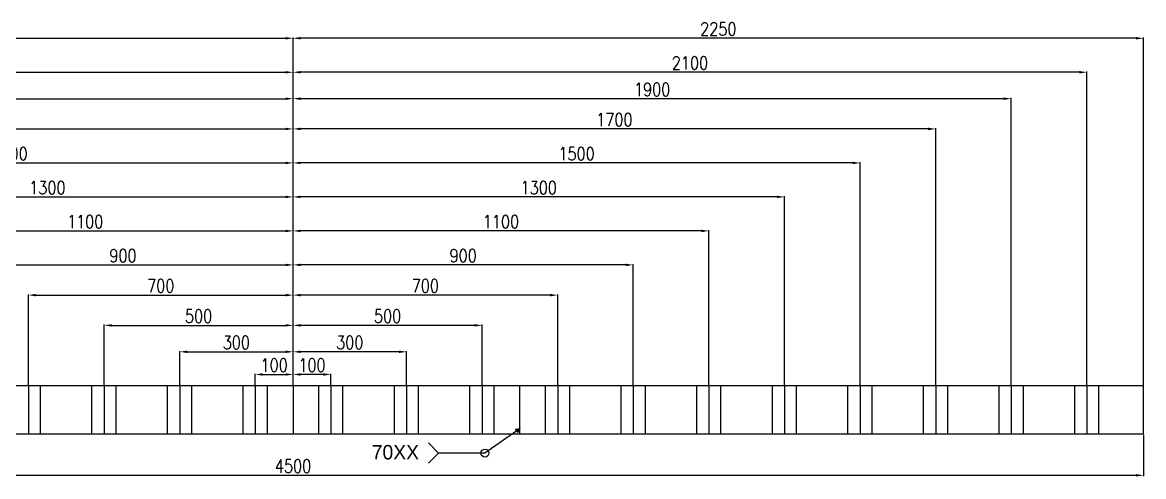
# Model space of a CAD drawing. Header units: millimetres. Extents: x 1541 to 289025, y -12015 to 47026.
# Drawn here: x 109793 to 112759, y 6829 to 8032 of the extents above; entities that cross this region are included whole.
import ezdxf

# ---------------------------------------------------------------- set-up
doc = ezdxf.new("R2010")
doc.units = ezdxf.units.MM
doc.header["$LTSCALE"] = 0.1
doc.linetypes.add('DASHDOT', pattern=[25.4, 12.7, -6.35, 0, -6.35])
doc.layers.get('0').update_dxf_attribs({"color": 255})
for name, color, linetype in [('COTAS', 8, 'Continuous'), ('EJE PERNO', 1, 'DASHDOT'), ('PERNOS', 3, 'Continuous'), ('PLATINA', 5, 'Continuous'), ('TITULO', 3, 'Continuous')]:
    doc.layers.add(name, color=color, linetype=linetype)
doc.styles.add('CNI_COTAS', font='romans.shx', dxfattribs={"width": 0.8})
doc.styles.add('ROMANS', font='DINGRAFO.SHX')
doc.dimstyles.new('1.2', dxfattribs={"dimscale": 0, "dimtxt": 35, "dimasz": 20, "dimexe": 2, "dimexo": 2, "dimgap": 7, "dimtad": 1, "dimdec": 0, "dimzin": 4, "dimdsep": 46, "dimtxsty": 'CNI_COTAS', "dimcen": 0, "dimclrd": 256, "dimclrt": 3, "dimadec": 0, "dimazin": 0, "dimtfac": 1, "dimtdec": 0, "dimtmove": 2, "dimatfit": 0, "dimfxl": 0.05, "dimtolj": 1, "dimtzin": 0, "dimarcsym": 1})

# ---------------------------------------------------------------- blocks, each defined once
blk = doc.blocks.new('*D3029')
at = {"layer": 'COTAS', "color": 0, "lineweight": -2, "transparency": 16777216}
for p, q in [((108258.8, 6940.2), (108258.8, 6830.7)), ((112758.8, 6940.2), (112758.8, 6830.7))]:
    blk.add_line(p, q, dxfattribs=at)
at = {"layer": 'COTAS', "lineweight": -2, "transparency": 16777216}
blk.add_line((108278.8, 6832.7), (112738.8, 6832.7), dxfattribs=at)
at = {"layer": 'COTAS', "transparency": 16777216}
for points in [[(108278.8, 6836), (108278.8, 6829.4), (108258.8, 6832.7)], [(112738.8, 6836), (112738.8, 6829.4), (112758.8, 6832.7)]]:
    blk.add_solid(points, dxfattribs=at)
at = {"layer": 'Defpoints', "color": 0, "transparency": 16777216}
for p in [(108258.8, 6942.2), (112758.8, 6942.2), (112758.8, 6832.7)]:
    blk.add_point(p, dxfattribs=at)
at = {"layer": 'COTAS', "color": 3, "transparency": 16777216, "insert": (110508.8, 6857.2), "char_height": 35, "attachment_point": 5, "style": 'CNI_COTAS'}
blk.add_mtext('\\A1;4500', dxfattribs=at)
blk = doc.blocks.new('*D3056')
at = {"layer": 'COTAS', "color": 0, "lineweight": -2, "transparency": 16777216}
for p, q in [((110508.8, 7071.2), (110508.8, 7101.7)), ((110608.8, 7071.2), (110608.8, 7101.7))]:
    blk.add_line(p, q, dxfattribs=at)
at = {"layer": 'COTAS', "lineweight": -2, "transparency": 16777216}
blk.add_line((110588.8, 7099.7), (110528.8, 7099.7), dxfattribs=at)
at = {"layer": 'COTAS', "transparency": 16777216}
for points in [[(110528.8, 7103), (110528.8, 7096.4), (110508.8, 7099.7)], [(110588.8, 7103), (110588.8, 7096.4), (110608.8, 7099.7)]]:
    blk.add_solid(points, dxfattribs=at)
at = {"layer": 'Defpoints', "color": 0, "transparency": 16777216}
for p in [(110508.8, 7099.7), (110508.8, 7069.2), (110608.8, 7069.2)]:
    blk.add_point(p, dxfattribs=at)
at = {"layer": 'COTAS', "color": 3, "transparency": 16777216, "insert": (110558.8, 7124.2), "char_height": 35, "attachment_point": 5, "style": 'CNI_COTAS'}
blk.add_mtext('\\A1;100', dxfattribs=at)
blk = doc.blocks.new('*D3057')
at = {"layer": 'COTAS', "color": 0, "lineweight": -2, "transparency": 16777216}
for p, q in [((110508.8, 7071.2), (110508.8, 7161.7)), ((110808.8, 7071.2), (110808.8, 7161.7))]:
    blk.add_line(p, q, dxfattribs=at)
at = {"layer": 'COTAS', "lineweight": -2, "transparency": 16777216}
blk.add_line((110788.8, 7159.7), (110528.8, 7159.7), dxfattribs=at)
at = {"layer": 'COTAS', "transparency": 16777216}
for points in [[(110528.8, 7163), (110528.8, 7156.4), (110508.8, 7159.7)], [(110788.8, 7163), (110788.8, 7156.4), (110808.8, 7159.7)]]:
    blk.add_solid(points, dxfattribs=at)
at = {"layer": 'Defpoints', "color": 0, "transparency": 16777216}
for p in [(110508.8, 7159.7), (110508.8, 7069.2), (110808.8, 7069.2)]:
    blk.add_point(p, dxfattribs=at)
at = {"layer": 'COTAS', "color": 3, "transparency": 16777216, "insert": (110658.8, 7184.2), "char_height": 35, "attachment_point": 5, "style": 'CNI_COTAS'}
blk.add_mtext('\\A1;300', dxfattribs=at)
blk = doc.blocks.new('*D3058')
at = {"layer": 'COTAS', "color": 0, "lineweight": -2, "transparency": 16777216}
for p, q in [((110508.8, 7071.2), (110508.8, 7231.7)), ((111008.8, 7071.2), (111008.8, 7231.7))]:
    blk.add_line(p, q, dxfattribs=at)
at = {"layer": 'COTAS', "lineweight": -2, "transparency": 16777216}
blk.add_line((110988.8, 7229.7), (110528.8, 7229.7), dxfattribs=at)
at = {"layer": 'COTAS', "transparency": 16777216}
for points in [[(110528.8, 7233), (110528.8, 7226.4), (110508.8, 7229.7)], [(110988.8, 7233), (110988.8, 7226.4), (111008.8, 7229.7)]]:
    blk.add_solid(points, dxfattribs=at)
at = {"layer": 'Defpoints', "color": 0, "transparency": 16777216}
for p in [(110508.8, 7229.7), (110508.8, 7069.2), (111008.8, 7069.2)]:
    blk.add_point(p, dxfattribs=at)
at = {"layer": 'COTAS', "color": 3, "transparency": 16777216, "insert": (110758.8, 7254.2), "char_height": 35, "attachment_point": 5, "style": 'CNI_COTAS'}
blk.add_mtext('\\A1;500', dxfattribs=at)
blk = doc.blocks.new('*D3059')
at = {"layer": 'COTAS', "color": 0, "lineweight": -2, "transparency": 16777216}
for p, q in [((110508.8, 7071.2), (110508.8, 7311.7)), ((111208.8, 7071.2), (111208.8, 7311.7))]:
    blk.add_line(p, q, dxfattribs=at)
at = {"layer": 'COTAS', "lineweight": -2, "transparency": 16777216}
blk.add_line((111188.8, 7309.7), (110528.8, 7309.7), dxfattribs=at)
at = {"layer": 'COTAS', "transparency": 16777216}
for points in [[(110528.8, 7313), (110528.8, 7306.4), (110508.8, 7309.7)], [(111188.8, 7313), (111188.8, 7306.4), (111208.8, 7309.7)]]:
    blk.add_solid(points, dxfattribs=at)
at = {"layer": 'Defpoints', "color": 0, "transparency": 16777216}
for p in [(110508.8, 7309.7), (110508.8, 7069.2), (111208.8, 7069.2)]:
    blk.add_point(p, dxfattribs=at)
at = {"layer": 'COTAS', "color": 3, "transparency": 16777216, "insert": (110858.8, 7334.2), "char_height": 35, "attachment_point": 5, "style": 'CNI_COTAS'}
blk.add_mtext('\\A1;700', dxfattribs=at)
blk = doc.blocks.new('*D3060')
at = {"layer": 'COTAS', "color": 0, "lineweight": -2, "transparency": 16777216}
for p, q in [((110508.8, 7071.2), (110508.8, 7391.7)), ((111408.8, 7071.2), (111408.8, 7391.7))]:
    blk.add_line(p, q, dxfattribs=at)
at = {"layer": 'COTAS', "lineweight": -2, "transparency": 16777216}
blk.add_line((111388.8, 7389.7), (110528.8, 7389.7), dxfattribs=at)
at = {"layer": 'COTAS', "transparency": 16777216}
for points in [[(110528.8, 7393), (110528.8, 7386.4), (110508.8, 7389.7)], [(111388.8, 7393), (111388.8, 7386.4), (111408.8, 7389.7)]]:
    blk.add_solid(points, dxfattribs=at)
at = {"layer": 'Defpoints', "color": 0, "transparency": 16777216}
for p in [(110508.8, 7389.7), (110508.8, 7069.2), (111408.8, 7069.2)]:
    blk.add_point(p, dxfattribs=at)
at = {"layer": 'COTAS', "color": 3, "transparency": 16777216, "insert": (110958.8, 7414.2), "char_height": 35, "attachment_point": 5, "style": 'CNI_COTAS'}
blk.add_mtext('\\A1;900', dxfattribs=at)
blk = doc.blocks.new('*D3061')
at = {"layer": 'COTAS', "color": 0, "lineweight": -2, "transparency": 16777216}
for p, q in [((110508.8, 7071.2), (110508.8, 7481.7)), ((111608.8, 7071.2), (111608.8, 7481.7))]:
    blk.add_line(p, q, dxfattribs=at)
at = {"layer": 'COTAS', "lineweight": -2, "transparency": 16777216}
blk.add_line((111588.8, 7479.7), (110528.8, 7479.7), dxfattribs=at)
at = {"layer": 'COTAS', "transparency": 16777216}
for points in [[(110528.8, 7483), (110528.8, 7476.4), (110508.8, 7479.7)], [(111588.8, 7483), (111588.8, 7476.4), (111608.8, 7479.7)]]:
    blk.add_solid(points, dxfattribs=at)
at = {"layer": 'Defpoints', "color": 0, "transparency": 16777216}
for p in [(110508.8, 7479.7), (110508.8, 7069.2), (111608.8, 7069.2)]:
    blk.add_point(p, dxfattribs=at)
at = {"layer": 'COTAS', "color": 3, "transparency": 16777216, "insert": (111058.8, 7504.2), "char_height": 35, "attachment_point": 5, "style": 'CNI_COTAS'}
blk.add_mtext('\\A1;1100', dxfattribs=at)
blk = doc.blocks.new('*D3062')
at = {"layer": 'COTAS', "color": 0, "lineweight": -2, "transparency": 16777216}
for p, q in [((110508.8, 7071.2), (110508.8, 7571.7)), ((111808.8, 7071.2), (111808.8, 7571.7))]:
    blk.add_line(p, q, dxfattribs=at)
at = {"layer": 'COTAS', "lineweight": -2, "transparency": 16777216}
blk.add_line((111788.8, 7569.7), (110528.8, 7569.7), dxfattribs=at)
at = {"layer": 'COTAS', "transparency": 16777216}
for points in [[(110528.8, 7573), (110528.8, 7566.4), (110508.8, 7569.7)], [(111788.8, 7573), (111788.8, 7566.4), (111808.8, 7569.7)]]:
    blk.add_solid(points, dxfattribs=at)
at = {"layer": 'Defpoints', "color": 0, "transparency": 16777216}
for p in [(110508.8, 7569.7), (110508.8, 7069.2), (111808.8, 7069.2)]:
    blk.add_point(p, dxfattribs=at)
at = {"layer": 'COTAS', "color": 3, "transparency": 16777216, "insert": (111158.8, 7594.2), "char_height": 35, "attachment_point": 5, "style": 'CNI_COTAS'}
blk.add_mtext('\\A1;1300', dxfattribs=at)
blk = doc.blocks.new('*D3063')
at = {"layer": 'COTAS', "color": 0, "lineweight": -2, "transparency": 16777216}
for p, q in [((110508.8, 7071.2), (110508.8, 7661.7)), ((112008.8, 7071.2), (112008.8, 7661.7))]:
    blk.add_line(p, q, dxfattribs=at)
at = {"layer": 'COTAS', "lineweight": -2, "transparency": 16777216}
blk.add_line((111988.8, 7659.7), (110528.8, 7659.7), dxfattribs=at)
at = {"layer": 'COTAS', "transparency": 16777216}
for points in [[(110528.8, 7663), (110528.8, 7656.4), (110508.8, 7659.7)], [(111988.8, 7663), (111988.8, 7656.4), (112008.8, 7659.7)]]:
    blk.add_solid(points, dxfattribs=at)
at = {"layer": 'Defpoints', "color": 0, "transparency": 16777216}
for p in [(110508.8, 7659.7), (110508.8, 7069.2), (112008.8, 7069.2)]:
    blk.add_point(p, dxfattribs=at)
at = {"layer": 'COTAS', "color": 3, "transparency": 16777216, "insert": (111258.8, 7684.2), "char_height": 35, "attachment_point": 5, "style": 'CNI_COTAS'}
blk.add_mtext('\\A1;1500', dxfattribs=at)
blk = doc.blocks.new('*D3064')
at = {"layer": 'COTAS', "color": 0, "lineweight": -2, "transparency": 16777216}
for p, q in [((110508.8, 7071.2), (110508.8, 7751.7)), ((112208.8, 7071.2), (112208.8, 7751.7))]:
    blk.add_line(p, q, dxfattribs=at)
at = {"layer": 'COTAS', "lineweight": -2, "transparency": 16777216}
blk.add_line((112188.8, 7749.7), (110528.8, 7749.7), dxfattribs=at)
at = {"layer": 'COTAS', "transparency": 16777216}
for points in [[(110528.8, 7753), (110528.8, 7746.4), (110508.8, 7749.7)], [(112188.8, 7753), (112188.8, 7746.4), (112208.8, 7749.7)]]:
    blk.add_solid(points, dxfattribs=at)
at = {"layer": 'Defpoints', "color": 0, "transparency": 16777216}
for p in [(110508.8, 7749.7), (110508.8, 7069.2), (112208.8, 7069.2)]:
    blk.add_point(p, dxfattribs=at)
at = {"layer": 'COTAS', "color": 3, "transparency": 16777216, "insert": (111358.8, 7774.2), "char_height": 35, "attachment_point": 5, "style": 'CNI_COTAS'}
blk.add_mtext('\\A1;1700', dxfattribs=at)
blk = doc.blocks.new('*D3065')
at = {"layer": 'COTAS', "color": 0, "lineweight": -2, "transparency": 16777216}
for p, q in [((110508.8, 7071.2), (110508.8, 7831.7)), ((112408.8, 7071.2), (112408.8, 7831.7))]:
    blk.add_line(p, q, dxfattribs=at)
at = {"layer": 'COTAS', "lineweight": -2, "transparency": 16777216}
blk.add_line((112388.8, 7829.7), (110528.8, 7829.7), dxfattribs=at)
at = {"layer": 'COTAS', "transparency": 16777216}
for points in [[(110528.8, 7833), (110528.8, 7826.4), (110508.8, 7829.7)], [(112388.8, 7833), (112388.8, 7826.4), (112408.8, 7829.7)]]:
    blk.add_solid(points, dxfattribs=at)
at = {"layer": 'Defpoints', "color": 0, "transparency": 16777216}
for p in [(110508.8, 7829.7), (110508.8, 7069.2), (112408.8, 7069.2)]:
    blk.add_point(p, dxfattribs=at)
at = {"layer": 'COTAS', "color": 3, "transparency": 16777216, "insert": (111458.8, 7854.2), "char_height": 35, "attachment_point": 5, "style": 'CNI_COTAS'}
blk.add_mtext('\\A1;1900', dxfattribs=at)
blk = doc.blocks.new('*D3066')
at = {"layer": 'COTAS', "color": 0, "lineweight": -2, "transparency": 16777216}
for p, q in [((110508.8, 7071.2), (110508.8, 7901.7)), ((112608.8, 7071.2), (112608.8, 7901.7))]:
    blk.add_line(p, q, dxfattribs=at)
at = {"layer": 'COTAS', "lineweight": -2, "transparency": 16777216}
blk.add_line((112588.8, 7899.7), (110528.8, 7899.7), dxfattribs=at)
at = {"layer": 'COTAS', "transparency": 16777216}
for points in [[(110528.8, 7903), (110528.8, 7896.4), (110508.8, 7899.7)], [(112588.8, 7903), (112588.8, 7896.4), (112608.8, 7899.7)]]:
    blk.add_solid(points, dxfattribs=at)
at = {"layer": 'Defpoints', "color": 0, "transparency": 16777216}
for p in [(110508.8, 7899.7), (110508.8, 7069.2), (112608.8, 7069.2)]:
    blk.add_point(p, dxfattribs=at)
at = {"layer": 'COTAS', "color": 3, "transparency": 16777216, "insert": (111558.8, 7924.2), "char_height": 35, "attachment_point": 5, "style": 'CNI_COTAS'}
blk.add_mtext('\\A1;2100', dxfattribs=at)
blk = doc.blocks.new('*D3067')
at = {"layer": 'COTAS', "color": 0, "lineweight": -2, "transparency": 16777216}
for p, q in [((110508.8, 7071.2), (110508.8, 7991.7)), ((112758.8, 7071.2), (112758.8, 7991.7))]:
    blk.add_line(p, q, dxfattribs=at)
at = {"layer": 'COTAS', "lineweight": -2, "transparency": 16777216}
blk.add_line((112738.8, 7989.7), (110528.8, 7989.7), dxfattribs=at)
at = {"layer": 'COTAS', "transparency": 16777216}
for points in [[(110528.8, 7993), (110528.8, 7986.4), (110508.8, 7989.7)], [(112738.8, 7993), (112738.8, 7986.4), (112758.8, 7989.7)]]:
    blk.add_solid(points, dxfattribs=at)
at = {"layer": 'Defpoints', "color": 0, "transparency": 16777216}
for p in [(110508.8, 7989.7), (110508.8, 7069.2), (112758.8, 7069.2)]:
    blk.add_point(p, dxfattribs=at)
at = {"layer": 'COTAS', "color": 3, "transparency": 16777216, "insert": (111633.8, 8014.2), "char_height": 35, "attachment_point": 5, "style": 'CNI_COTAS'}
blk.add_mtext('\\A1;2250', dxfattribs=at)
blk = doc.blocks.new('*D2609')
at = {"layer": 'COTAS', "color": 0, "lineweight": -2, "transparency": 16777216}
for p, q in [((110408.8, 7071.2), (110408.8, 7101.7)), ((110508.8, 7071.2), (110508.8, 7101.7))]:
    blk.add_line(p, q, dxfattribs=at)
at = {"layer": 'COTAS', "lineweight": -2, "transparency": 16777216}
blk.add_line((110428.8, 7099.7), (110488.8, 7099.7), dxfattribs=at)
at = {"layer": 'COTAS', "transparency": 16777216}
for points in [[(110428.8, 7103), (110428.8, 7096.4), (110408.8, 7099.7)], [(110488.8, 7103), (110488.8, 7096.4), (110508.8, 7099.7)]]:
    blk.add_solid(points, dxfattribs=at)
at = {"layer": 'Defpoints', "color": 0, "transparency": 16777216}
for p in [(110508.8, 7099.7), (110408.8, 7069.2), (110508.8, 7069.2)]:
    blk.add_point(p, dxfattribs=at)
at = {"layer": 'COTAS', "color": 3, "transparency": 16777216, "insert": (110458.8, 7124.2), "char_height": 35, "attachment_point": 5, "style": 'CNI_COTAS'}
blk.add_mtext('\\A1;100', dxfattribs=at)
blk = doc.blocks.new('*D2610')
at = {"layer": 'COTAS', "color": 0, "lineweight": -2, "transparency": 16777216}
for p, q in [((110208.8, 7071.2), (110208.8, 7161.7)), ((110508.8, 7071.2), (110508.8, 7161.7))]:
    blk.add_line(p, q, dxfattribs=at)
at = {"layer": 'COTAS', "lineweight": -2, "transparency": 16777216}
blk.add_line((110228.8, 7159.7), (110488.8, 7159.7), dxfattribs=at)
at = {"layer": 'COTAS', "transparency": 16777216}
for points in [[(110228.8, 7163), (110228.8, 7156.4), (110208.8, 7159.7)], [(110488.8, 7163), (110488.8, 7156.4), (110508.8, 7159.7)]]:
    blk.add_solid(points, dxfattribs=at)
at = {"layer": 'Defpoints', "color": 0, "transparency": 16777216}
for p in [(110508.8, 7159.7), (110208.8, 7069.2), (110508.8, 7069.2)]:
    blk.add_point(p, dxfattribs=at)
at = {"layer": 'COTAS', "color": 3, "transparency": 16777216, "insert": (110358.8, 7184.2), "char_height": 35, "attachment_point": 5, "style": 'CNI_COTAS'}
blk.add_mtext('\\A1;300', dxfattribs=at)
blk = doc.blocks.new('*D2611')
at = {"layer": 'COTAS', "color": 0, "lineweight": -2, "transparency": 16777216}
for p, q in [((110008.8, 7071.2), (110008.8, 7231.7)), ((110508.8, 7071.2), (110508.8, 7231.7))]:
    blk.add_line(p, q, dxfattribs=at)
at = {"layer": 'COTAS', "lineweight": -2, "transparency": 16777216}
blk.add_line((110028.8, 7229.7), (110488.8, 7229.7), dxfattribs=at)
at = {"layer": 'COTAS', "transparency": 16777216}
for points in [[(110028.8, 7233), (110028.8, 7226.4), (110008.8, 7229.7)], [(110488.8, 7233), (110488.8, 7226.4), (110508.8, 7229.7)]]:
    blk.add_solid(points, dxfattribs=at)
at = {"layer": 'Defpoints', "color": 0, "transparency": 16777216}
for p in [(110508.8, 7229.7), (110008.8, 7069.2), (110508.8, 7069.2)]:
    blk.add_point(p, dxfattribs=at)
at = {"layer": 'COTAS', "color": 3, "transparency": 16777216, "insert": (110258.8, 7254.2), "char_height": 35, "attachment_point": 5, "style": 'CNI_COTAS'}
blk.add_mtext('\\A1;500', dxfattribs=at)
blk = doc.blocks.new('*D2612')
at = {"layer": 'COTAS', "color": 0, "lineweight": -2, "transparency": 16777216}
for p, q in [((109808.8, 7071.2), (109808.8, 7311.7)), ((110508.8, 7071.2), (110508.8, 7311.7))]:
    blk.add_line(p, q, dxfattribs=at)
at = {"layer": 'COTAS', "lineweight": -2, "transparency": 16777216}
blk.add_line((109828.8, 7309.7), (110488.8, 7309.7), dxfattribs=at)
at = {"layer": 'COTAS', "transparency": 16777216}
for points in [[(109828.8, 7313), (109828.8, 7306.4), (109808.8, 7309.7)], [(110488.8, 7313), (110488.8, 7306.4), (110508.8, 7309.7)]]:
    blk.add_solid(points, dxfattribs=at)
at = {"layer": 'Defpoints', "color": 0, "transparency": 16777216}
for p in [(110508.8, 7309.7), (109808.8, 7069.2), (110508.8, 7069.2)]:
    blk.add_point(p, dxfattribs=at)
at = {"layer": 'COTAS', "color": 3, "transparency": 16777216, "insert": (110158.8, 7334.2), "char_height": 35, "attachment_point": 5, "style": 'CNI_COTAS'}
blk.add_mtext('\\A1;700', dxfattribs=at)
blk = doc.blocks.new('*D2613')
at = {"layer": 'COTAS', "color": 0, "lineweight": -2, "transparency": 16777216}
for p, q in [((109608.8, 7071.2), (109608.8, 7391.7)), ((110508.8, 7071.2), (110508.8, 7391.7))]:
    blk.add_line(p, q, dxfattribs=at)
at = {"layer": 'COTAS', "lineweight": -2, "transparency": 16777216}
blk.add_line((109628.8, 7389.7), (110488.8, 7389.7), dxfattribs=at)
at = {"layer": 'COTAS', "transparency": 16777216}
for points in [[(109628.8, 7393), (109628.8, 7386.4), (109608.8, 7389.7)], [(110488.8, 7393), (110488.8, 7386.4), (110508.8, 7389.7)]]:
    blk.add_solid(points, dxfattribs=at)
at = {"layer": 'Defpoints', "color": 0, "transparency": 16777216}
for p in [(110508.8, 7389.7), (109608.8, 7069.2), (110508.8, 7069.2)]:
    blk.add_point(p, dxfattribs=at)
at = {"layer": 'COTAS', "color": 3, "transparency": 16777216, "insert": (110058.8, 7414.2), "char_height": 35, "attachment_point": 5, "style": 'CNI_COTAS'}
blk.add_mtext('\\A1;900', dxfattribs=at)
blk = doc.blocks.new('*D2614')
at = {"layer": 'COTAS', "color": 0, "lineweight": -2, "transparency": 16777216}
for p, q in [((109408.8, 7071.2), (109408.8, 7481.7)), ((110508.8, 7071.2), (110508.8, 7481.7))]:
    blk.add_line(p, q, dxfattribs=at)
at = {"layer": 'COTAS', "lineweight": -2, "transparency": 16777216}
blk.add_line((109428.8, 7479.7), (110488.8, 7479.7), dxfattribs=at)
at = {"layer": 'COTAS', "transparency": 16777216}
for points in [[(109428.8, 7483), (109428.8, 7476.4), (109408.8, 7479.7)], [(110488.8, 7483), (110488.8, 7476.4), (110508.8, 7479.7)]]:
    blk.add_solid(points, dxfattribs=at)
at = {"layer": 'Defpoints', "color": 0, "transparency": 16777216}
for p in [(110508.8, 7479.7), (109408.8, 7069.2), (110508.8, 7069.2)]:
    blk.add_point(p, dxfattribs=at)
at = {"layer": 'COTAS', "color": 3, "transparency": 16777216, "insert": (109958.8, 7504.2), "char_height": 35, "attachment_point": 5, "style": 'CNI_COTAS'}
blk.add_mtext('\\A1;1100', dxfattribs=at)
blk = doc.blocks.new('*D2615')
at = {"layer": 'COTAS', "color": 0, "lineweight": -2, "transparency": 16777216}
for p, q in [((109208.8, 7071.2), (109208.8, 7571.7)), ((110508.8, 7071.2), (110508.8, 7571.7))]:
    blk.add_line(p, q, dxfattribs=at)
at = {"layer": 'COTAS', "lineweight": -2, "transparency": 16777216}
blk.add_line((109228.8, 7569.7), (110488.8, 7569.7), dxfattribs=at)
at = {"layer": 'COTAS', "transparency": 16777216}
for points in [[(109228.8, 7573), (109228.8, 7566.4), (109208.8, 7569.7)], [(110488.8, 7573), (110488.8, 7566.4), (110508.8, 7569.7)]]:
    blk.add_solid(points, dxfattribs=at)
at = {"layer": 'Defpoints', "color": 0, "transparency": 16777216}
for p in [(110508.8, 7569.7), (109208.8, 7069.2), (110508.8, 7069.2)]:
    blk.add_point(p, dxfattribs=at)
at = {"layer": 'COTAS', "color": 3, "transparency": 16777216, "insert": (109858.8, 7594.2), "char_height": 35, "attachment_point": 5, "style": 'CNI_COTAS'}
blk.add_mtext('\\A1;1300', dxfattribs=at)
blk = doc.blocks.new('*D2616')
at = {"layer": 'COTAS', "color": 0, "lineweight": -2, "transparency": 16777216}
for p, q in [((109008.8, 7071.2), (109008.8, 7661.7)), ((110508.8, 7071.2), (110508.8, 7661.7))]:
    blk.add_line(p, q, dxfattribs=at)
at = {"layer": 'COTAS', "lineweight": -2, "transparency": 16777216}
blk.add_line((109028.8, 7659.7), (110488.8, 7659.7), dxfattribs=at)
at = {"layer": 'COTAS', "transparency": 16777216}
for points in [[(109028.8, 7663), (109028.8, 7656.4), (109008.8, 7659.7)], [(110488.8, 7663), (110488.8, 7656.4), (110508.8, 7659.7)]]:
    blk.add_solid(points, dxfattribs=at)
at = {"layer": 'Defpoints', "color": 0, "transparency": 16777216}
for p in [(110508.8, 7659.7), (109008.8, 7069.2), (110508.8, 7069.2)]:
    blk.add_point(p, dxfattribs=at)
at = {"layer": 'COTAS', "color": 3, "transparency": 16777216, "insert": (109758.8, 7684.2), "char_height": 35, "attachment_point": 5, "style": 'CNI_COTAS'}
blk.add_mtext('\\A1;1500', dxfattribs=at)
blk = doc.blocks.new('*D2617')
at = {"layer": 'COTAS', "color": 0, "lineweight": -2, "transparency": 16777216}
for p, q in [((108808.8, 7071.2), (108808.8, 7751.7)), ((110508.8, 7071.2), (110508.8, 7751.7))]:
    blk.add_line(p, q, dxfattribs=at)
at = {"layer": 'COTAS', "lineweight": -2, "transparency": 16777216}
blk.add_line((108828.8, 7749.7), (110488.8, 7749.7), dxfattribs=at)
at = {"layer": 'COTAS', "transparency": 16777216}
for points in [[(108828.8, 7753), (108828.8, 7746.4), (108808.8, 7749.7)], [(110488.8, 7753), (110488.8, 7746.4), (110508.8, 7749.7)]]:
    blk.add_solid(points, dxfattribs=at)
at = {"layer": 'Defpoints', "color": 0, "transparency": 16777216}
for p in [(110508.8, 7749.7), (108808.8, 7069.2), (110508.8, 7069.2)]:
    blk.add_point(p, dxfattribs=at)
at = {"layer": 'COTAS', "color": 3, "transparency": 16777216, "insert": (109658.8, 7774.2), "char_height": 35, "attachment_point": 5, "style": 'CNI_COTAS'}
blk.add_mtext('\\A1;1700', dxfattribs=at)
blk = doc.blocks.new('*D2618')
at = {"layer": 'COTAS', "color": 0, "lineweight": -2, "transparency": 16777216}
for p, q in [((108608.8, 7071.2), (108608.8, 7831.7)), ((110508.8, 7071.2), (110508.8, 7831.7))]:
    blk.add_line(p, q, dxfattribs=at)
at = {"layer": 'COTAS', "lineweight": -2, "transparency": 16777216}
blk.add_line((108628.8, 7829.7), (110488.8, 7829.7), dxfattribs=at)
at = {"layer": 'COTAS', "transparency": 16777216}
for points in [[(108628.8, 7833), (108628.8, 7826.4), (108608.8, 7829.7)], [(110488.8, 7833), (110488.8, 7826.4), (110508.8, 7829.7)]]:
    blk.add_solid(points, dxfattribs=at)
at = {"layer": 'Defpoints', "color": 0, "transparency": 16777216}
for p in [(110508.8, 7829.7), (108608.8, 7069.2), (110508.8, 7069.2)]:
    blk.add_point(p, dxfattribs=at)
at = {"layer": 'COTAS', "color": 3, "transparency": 16777216, "insert": (109558.8, 7854.2), "char_height": 35, "attachment_point": 5, "style": 'CNI_COTAS'}
blk.add_mtext('\\A1;1900', dxfattribs=at)
blk = doc.blocks.new('*D2619')
at = {"layer": 'COTAS', "color": 0, "lineweight": -2, "transparency": 16777216}
for p, q in [((108408.8, 7071.2), (108408.8, 7901.7)), ((110508.8, 7071.2), (110508.8, 7901.7))]:
    blk.add_line(p, q, dxfattribs=at)
at = {"layer": 'COTAS', "lineweight": -2, "transparency": 16777216}
blk.add_line((108428.8, 7899.7), (110488.8, 7899.7), dxfattribs=at)
at = {"layer": 'COTAS', "transparency": 16777216}
for points in [[(108428.8, 7903), (108428.8, 7896.4), (108408.8, 7899.7)], [(110488.8, 7903), (110488.8, 7896.4), (110508.8, 7899.7)]]:
    blk.add_solid(points, dxfattribs=at)
at = {"layer": 'Defpoints', "color": 0, "transparency": 16777216}
for p in [(110508.8, 7899.7), (108408.8, 7069.2), (110508.8, 7069.2)]:
    blk.add_point(p, dxfattribs=at)
at = {"layer": 'COTAS', "color": 3, "transparency": 16777216, "insert": (109458.8, 7924.2), "char_height": 35, "attachment_point": 5, "style": 'CNI_COTAS'}
blk.add_mtext('\\A1;2100', dxfattribs=at)
blk = doc.blocks.new('*D2620')
at = {"layer": 'COTAS', "color": 0, "lineweight": -2, "transparency": 16777216}
for p, q in [((108258.8, 7071.2), (108258.8, 7991.7)), ((110508.8, 7071.2), (110508.8, 7991.7))]:
    blk.add_line(p, q, dxfattribs=at)
at = {"layer": 'COTAS', "lineweight": -2, "transparency": 16777216}
blk.add_line((108278.8, 7989.7), (110488.8, 7989.7), dxfattribs=at)
at = {"layer": 'COTAS', "transparency": 16777216}
for points in [[(108278.8, 7993), (108278.8, 7986.4), (108258.8, 7989.7)], [(110488.8, 7993), (110488.8, 7986.4), (110508.8, 7989.7)]]:
    blk.add_solid(points, dxfattribs=at)
at = {"layer": 'Defpoints', "color": 0, "transparency": 16777216}
for p in [(110508.8, 7989.7), (108258.8, 7069.2), (110508.8, 7069.2)]:
    blk.add_point(p, dxfattribs=at)
at = {"layer": 'COTAS', "color": 3, "transparency": 16777216, "insert": (109383.8, 8014.2), "char_height": 35, "attachment_point": 5, "style": 'CNI_COTAS'}
blk.add_mtext('\\A1;2250', dxfattribs=at)
blk = doc.blocks.new('SOLDADURA ALREDEDOR')
h = blk.add_hatch(color=256)
h.dxf.hatch_style = 1
h.paths.add_polyline_path([(4780.9, 3679), (4777.2, 3684.2), (4783.6, 3684.8)])
for p, q in [((4779.1, 3681.6), (4732.7, 3649.2)), ((4732.7, 3649.2), (4665.4, 3649.2))]:
    blk.add_line(p, q)
blk.add_lwpolyline([(4783.6, 3684.8), (4780.9, 3679), (4777.2, 3684.2)], close=True)
blk.add_lwpolyline([(4650.7, 3634.4), (4665.4, 3649.2), (4650.7, 3664)])
blk.add_circle((4732.7, 3649.2), 5.81)
at = {"layer": 'TITULO', "style": 'ROMANS'}
blk.add_text('70XX', height=21, dxfattribs=at).set_placement((4568.2, 3640))
blk = doc.blocks.new('A$Cabe98760')
at = {"layer": 'COTAS', "color": 6}
blk.add_line((111108.8, 6942.2), (111108.8, 7069.2), dxfattribs=at)
at = {"layer": 'EJE PERNO'}
for p, q in [((109808.8, 7069.2), (109808.8, 6942.2)), ((110008.8, 7069.2), (110008.8, 6942.2)), ((110208.8, 7069.2), (110208.8, 6942.2)), ((110408.8, 7069.2), (110408.8, 6942.2)), ((110608.8, 7069.2), (110608.8, 6942.2)), ((110808.8, 7069.2), (110808.8, 6942.2)), ((111008.8, 7069.2), (111008.8, 6942.2)), ((111208.8, 7069.2), (111208.8, 6942.2)), ((111408.8, 7069.2), (111408.8, 6942.2)), ((111608.8, 7069.2), (111608.8, 6942.2)), ((111808.8, 7069.2), (111808.8, 6942.2)), ((112008.8, 7069.2), (112008.8, 6942.2)), ((112208.8, 7069.2), (112208.8, 6942.2)), ((112408.8, 7069.2), (112408.8, 6942.2)), ((112608.8, 7069.2), (112608.8, 6942.2))]:
    blk.add_line(p, q, dxfattribs=at)
at = {"layer": 'EJE PERNO', "color": 4}
blk.add_line((110508.8, 7069.2), (110508.8, 6942.2), dxfattribs=at)
at = {"layer": 'PERNOS', "ltscale": 3}
for p, q in [((109840.8, 6942.2), (109840.8, 7069.2)), ((109976.8, 6942.2), (109976.8, 7069.2)), ((110040.8, 6942.2), (110040.8, 7069.2)), ((110176.8, 6942.2), (110176.8, 7069.2)), ((110240.8, 6942.2), (110240.8, 7069.2)), ((110376.8, 6942.2), (110376.8, 7069.2)), ((110440.8, 6942.2), (110440.8, 7069.2)), ((110576.8, 6942.2), (110576.8, 7069.2)), ((110640.8, 6942.2), (110640.8, 7069.2)), ((110776.8, 6942.2), (110776.8, 7069.2)), ((110840.8, 6942.2), (110840.8, 7069.2)), ((110976.8, 6942.2), (110976.8, 7069.2)), ((111040.8, 6942.2), (111040.8, 7069.2)), ((111176.8, 6942.2), (111176.8, 7069.2)), ((111240.8, 6942.2), (111240.8, 7069.2)), ((111376.8, 6942.2), (111376.8, 7069.2)), ((111440.8, 6942.2), (111440.8, 7069.2)), ((111576.8, 6942.2), (111576.8, 7069.2)), ((111640.8, 6942.2), (111640.8, 7069.2)), ((111776.8, 6942.2), (111776.8, 7069.2)), ((111840.8, 6942.2), (111840.8, 7069.2)), ((111976.8, 6942.2), (111976.8, 7069.2)), ((112040.8, 6942.2), (112040.8, 7069.2)), ((112176.8, 6942.2), (112176.8, 7069.2)), ((112240.8, 6942.2), (112240.8, 7069.2)), ((112376.8, 6942.2), (112376.8, 7069.2)), ((112440.8, 6942.2), (112440.8, 7069.2)), ((112576.8, 6942.2), (112576.8, 7069.2)), ((112640.8, 6942.2), (112640.8, 7069.2))]:
    blk.add_line(p, q, dxfattribs=at)
at = {"layer": 'PLATINA', "linetype": 'Continuous'}
blk.add_lwpolyline([(108258.8, 6942.2), (112758.8, 6942.2), (112758.8, 7069.2), (108258.8, 7069.2)], close=True, dxfattribs=at)
at = {"xscale": 1.819488411736714, "yscale": 1.819488411736714, "zscale": 1.819488411736714}
blk.add_blockref('SOLDADURA ALREDEDOR', (102405.2, 251.9), dxfattribs=at)
at = {"layer": 'COTAS'}
for base, p1, picture, middle in [((110508.8, 7989.7), (108258.8, 7069.2), '*D2620', (109383.8, 8014.2)), ((110508.8, 7899.7), (108408.8, 7069.2), '*D2619', (109458.8, 7924.2)), ((110508.8, 7829.7), (108608.8, 7069.2), '*D2618', (109558.8, 7854.2)), ((110508.8, 7749.7), (108808.8, 7069.2), '*D2617', (109658.8, 7774.2)), ((110508.8, 7659.7), (109008.8, 7069.2), '*D2616', (109758.8, 7684.2)), ((110508.8, 7569.7), (109208.8, 7069.2), '*D2615', (109858.8, 7594.2)), ((110508.8, 7479.7), (109408.8, 7069.2), '*D2614', (109958.8, 7504.2)), ((110508.8, 7389.7), (109608.8, 7069.2), '*D2613', (110058.8, 7414.2)), ((110508.8, 7309.7), (109808.8, 7069.2), '*D2612', (110158.8, 7334.2)), ((110508.8, 7229.7), (110008.8, 7069.2), '*D2611', (110258.8, 7254.2)), ((110508.8, 7159.7), (110208.8, 7069.2), '*D2610', (110358.8, 7184.2)), ((110508.8, 7099.7), (110408.8, 7069.2), '*D2609', (110458.8, 7124.2))]:
    dim = blk.add_linear_dim(base=base, p1=p1, p2=(110508.8, 7069.2), angle=180, dimstyle='1.2', override={"dimscale": 1}, dxfattribs=at)
    dim.commit()
    dim.dimension.update_dxf_attribs({"geometry": picture, "text_midpoint": middle})
for base, p1, p2, picture, middle in [((110508.8, 7989.7), (112758.8, 7069.2), (110508.8, 7069.2), '*D3067', (111633.8, 8014.2)), ((110508.8, 7899.7), (112608.8, 7069.2), (110508.8, 7069.2), '*D3066', (111558.8, 7924.2)), ((110508.8, 7829.7), (112408.8, 7069.2), (110508.8, 7069.2), '*D3065', (111458.8, 7854.2)), ((110508.8, 7749.7), (112208.8, 7069.2), (110508.8, 7069.2), '*D3064', (111358.8, 7774.2)), ((110508.8, 7659.7), (112008.8, 7069.2), (110508.8, 7069.2), '*D3063', (111258.8, 7684.2)), ((110508.8, 7569.7), (111808.8, 7069.2), (110508.8, 7069.2), '*D3062', (111158.8, 7594.2)), ((110508.8, 7479.7), (111608.8, 7069.2), (110508.8, 7069.2), '*D3061', (111058.8, 7504.2)), ((110508.8, 7389.7), (111408.8, 7069.2), (110508.8, 7069.2), '*D3060', (110958.8, 7414.2)), ((110508.8, 7309.7), (111208.8, 7069.2), (110508.8, 7069.2), '*D3059', (110858.8, 7334.2)), ((110508.8, 7229.7), (111008.8, 7069.2), (110508.8, 7069.2), '*D3058', (110758.8, 7254.2)), ((110508.8, 7159.7), (110808.8, 7069.2), (110508.8, 7069.2), '*D3057', (110658.8, 7184.2)), ((110508.8, 7099.7), (110608.8, 7069.2), (110508.8, 7069.2), '*D3056', (110558.8, 7124.2)), ((112758.8, 6832.7), (108258.8, 6942.2), (112758.8, 6942.2), '*D3029', (110508.8, 6857.2))]:
    dim = blk.add_linear_dim(base=base, p1=p1, p2=p2, dimstyle='1.2', override={"dimscale": 1}, dxfattribs=at)
    dim.commit()
    dim.dimension.update_dxf_attribs({"geometry": picture, "text_midpoint": middle})

msp = doc.modelspace()

# ---------------------------------------------------------------- block references
at = {"layer": 'COTAS'}
msp.add_blockref('A$Cabe98760', (0, 0), dxfattribs=at)

doc.saveas('drawing.dxf')
